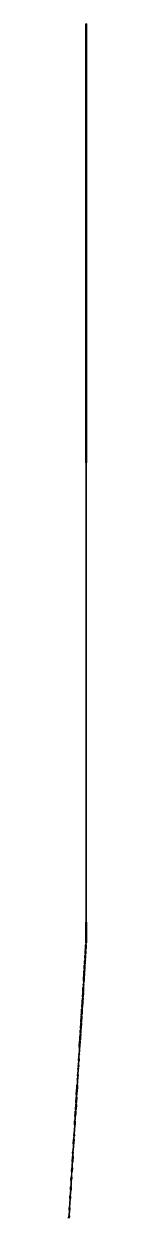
# Model space of a CAD drawing. Header units: metres. Extents: x 2 to 41.4, y 0.9 to 39.
# Drawn here: x 39.432 to 39.454, y 26.359 to 27.809 of the extents above; entities that cross this region are included whole.
import ezdxf

# ---------------------------------------------------------------- set-up
doc = ezdxf.new("R2010")
doc.units = ezdxf.units.M
doc.layers.add('BSA_MATERIAL_SECTION', color=7, linetype='Continuous')

msp = doc.modelspace()

# ---------------------------------------------------------------- linework, layer by layer
at = {"layer": 'BSA_MATERIAL_SECTION'}
for p, q in [((39.453, 27.2755), (39.453, 27.8089)), ((39.453, 27.8089), (39.4534, 27.8089)), ((39.4538, 27.8089), (39.4534, 27.8089)), ((39.4538, 27.8089), (39.4538, 27.2755)), ((39.453, 27.2755), (39.453, 26.7421)), ((39.4538, 26.7421), (39.4538, 27.2755)), ((39.453, 26.7421), (39.453, 26.7171)), ((39.453, 26.7421), (39.4534, 26.7421)), ((39.4534, 26.7421), (39.453, 26.7421)), ((39.4538, 26.7421), (39.4534, 26.7421)), ((39.4534, 26.7421), (39.4538, 26.7421)), ((39.4538, 26.7171), (39.4538, 26.7421)), ((39.453, 26.6921), (39.453, 26.7171)), ((39.4538, 26.7171), (39.4538, 26.6921)), ((39.4522, 26.6789), (39.4524, 26.6826)), ((39.4525, 26.6841), (39.4524, 26.6826)), ((39.4525, 26.6841), (39.4526, 26.6855)), ((39.4526, 26.6855), (39.4529, 26.6898)), ((39.453, 26.6921), (39.4529, 26.6898)), ((39.4532, 26.6826), (39.453, 26.6789)), ((39.4532, 26.6826), (39.4533, 26.6841)), ((39.4534, 26.6855), (39.4533, 26.6841)), ((39.4537, 26.6898), (39.4534, 26.6855)), ((39.4537, 26.6898), (39.4538, 26.6921)), ((39.4514, 26.6666), (39.4517, 26.6699)), ((39.4517, 26.6699), (39.4518, 26.6715)), ((39.4519, 26.6734), (39.4518, 26.6715)), ((39.4519, 26.6734), (39.452, 26.6749)), ((39.452, 26.6749), (39.4521, 26.6767)), ((39.4522, 26.6789), (39.4521, 26.6767)), ((39.4525, 26.6699), (39.4522, 26.6666)), ((39.4526, 26.6715), (39.4525, 26.6699)), ((39.4526, 26.6715), (39.4527, 26.6734)), ((39.4528, 26.6749), (39.4527, 26.6734)), ((39.4529, 26.6767), (39.4528, 26.6749)), ((39.4529, 26.6767), (39.453, 26.6789)), ((39.4506, 26.6526), (39.4507, 26.6548)), ((39.4508, 26.6558), (39.4507, 26.6548)), ((39.4508, 26.657), (39.451, 26.6594)), ((39.4508, 26.6558), (39.4508, 26.657)), ((39.4511, 26.6605), (39.451, 26.6594)), ((39.4511, 26.6605), (39.4513, 26.665)), ((39.4514, 26.6655), (39.4513, 26.665)), ((39.4514, 26.6666), (39.4514, 26.6658)), ((39.4514, 26.6658), (39.4514, 26.6655)), ((39.4515, 26.6548), (39.4514, 26.6526)), ((39.4515, 26.6548), (39.4516, 26.6558)), ((39.4518, 26.6594), (39.4516, 26.657)), ((39.4516, 26.657), (39.4516, 26.6558)), ((39.4518, 26.6594), (39.4519, 26.6605)), ((39.4521, 26.665), (39.4519, 26.6605)), ((39.4521, 26.665), (39.4522, 26.6655)), ((39.4522, 26.6658), (39.4522, 26.6666)), ((39.4522, 26.6655), (39.4522, 26.6658)), ((39.4498, 26.6408), (39.4497, 26.6384)), ((39.4498, 26.6411), (39.4499, 26.6414)), ((39.4498, 26.6408), (39.4498, 26.6411)), ((39.4501, 26.6446), (39.4499, 26.6414)), ((39.4501, 26.6455), (39.4504, 26.65)), ((39.4501, 26.6455), (39.4501, 26.6451)), ((39.4501, 26.6451), (39.4501, 26.6446)), ((39.4504, 26.65), (39.4505, 26.652)), ((39.4506, 26.6526), (39.4505, 26.652)), ((39.4505, 26.6384), (39.4506, 26.6408)), ((39.4507, 26.6414), (39.4506, 26.6411)), ((39.4506, 26.6411), (39.4506, 26.6408)), ((39.4507, 26.6414), (39.4509, 26.6446)), ((39.4512, 26.65), (39.4509, 26.6455)), ((39.4509, 26.6451), (39.4509, 26.6455)), ((39.4509, 26.6446), (39.4509, 26.6451)), ((39.4513, 26.652), (39.4512, 26.65)), ((39.4513, 26.652), (39.4514, 26.6526)), ((39.4486, 26.6208), (39.4489, 26.625)), ((39.4489, 26.6265), (39.4493, 26.6316)), ((39.4489, 26.6265), (39.4489, 26.626)), ((39.4489, 26.626), (39.4489, 26.625)), ((39.4493, 26.6328), (39.4496, 26.6378)), ((39.4493, 26.6328), (39.4493, 26.6316)), ((39.4497, 26.625), (39.4494, 26.6208)), ((39.4497, 26.6384), (39.4496, 26.6378)), ((39.4501, 26.6316), (39.4497, 26.6265)), ((39.4497, 26.626), (39.4497, 26.6265)), ((39.4497, 26.625), (39.4497, 26.626)), ((39.4504, 26.6378), (39.4501, 26.6328)), ((39.4501, 26.6316), (39.4501, 26.6328)), ((39.4504, 26.6378), (39.4505, 26.6384)), ((39.4477, 26.6065), (39.448, 26.6117)), ((39.4481, 26.6124), (39.448, 26.6117)), ((39.4482, 26.6138), (39.4481, 26.6132)), ((39.4481, 26.6132), (39.4481, 26.6129)), ((39.4481, 26.6129), (39.4481, 26.6124)), ((39.4482, 26.6138), (39.4486, 26.6204)), ((39.4488, 26.6117), (39.4485, 26.6065)), ((39.4486, 26.6208), (39.4486, 26.6204)), ((39.4488, 26.6117), (39.4489, 26.6124)), ((39.4489, 26.6132), (39.449, 26.6138)), ((39.4489, 26.6129), (39.4489, 26.6132)), ((39.4489, 26.6124), (39.4489, 26.6129)), ((39.4494, 26.6204), (39.449, 26.6138)), ((39.4494, 26.6204), (39.4494, 26.6208)), ((39.4465, 26.5879), (39.447, 26.5951)), ((39.447, 26.596), (39.4472, 26.5983)), ((39.447, 26.596), (39.447, 26.5951)), ((39.4472, 26.5987), (39.4473, 26.5999)), ((39.4472, 26.5987), (39.4472, 26.5983)), ((39.4473, 26.5999), (39.4475, 26.6034)), ((39.4478, 26.5951), (39.4473, 26.5879)), ((39.4476, 26.6048), (39.4475, 26.6034)), ((39.4476, 26.6048), (39.4477, 26.6065)), ((39.448, 26.5983), (39.4478, 26.596)), ((39.4478, 26.5951), (39.4478, 26.596)), ((39.4481, 26.5999), (39.448, 26.5987)), ((39.448, 26.5983), (39.448, 26.5987)), ((39.4483, 26.6034), (39.4481, 26.5999)), ((39.4483, 26.6034), (39.4484, 26.6048)), ((39.4485, 26.6065), (39.4484, 26.6048)), ((39.4459, 26.5769), (39.4461, 26.5813)), ((39.4462, 26.5821), (39.4461, 26.5813)), ((39.4462, 26.5826), (39.4464, 26.5861)), ((39.4462, 26.5826), (39.4462, 26.5821)), ((39.4465, 26.5867), (39.4464, 26.5861)), ((39.4465, 26.5879), (39.4465, 26.5867)), ((39.4469, 26.5813), (39.4467, 26.5769)), ((39.4469, 26.5813), (39.447, 26.5821)), ((39.4472, 26.5861), (39.447, 26.5826)), ((39.447, 26.5821), (39.447, 26.5826)), ((39.4472, 26.5861), (39.4473, 26.5867)), ((39.4473, 26.5867), (39.4473, 26.5879)), ((39.4451, 26.5655), (39.4452, 26.5667)), ((39.4452, 26.5667), (39.4456, 26.5728)), ((39.4457, 26.5742), (39.4456, 26.5736)), ((39.4456, 26.5736), (39.4456, 26.5731)), ((39.4456, 26.5731), (39.4456, 26.5728)), ((39.4457, 26.5742), (39.4459, 26.5769)), ((39.446, 26.5667), (39.4459, 26.5655)), ((39.4464, 26.5728), (39.446, 26.5667)), ((39.4464, 26.5736), (39.4465, 26.5742)), ((39.4464, 26.5731), (39.4464, 26.5736)), ((39.4464, 26.5728), (39.4464, 26.5731)), ((39.4467, 26.5769), (39.4465, 26.5742)), ((39.4444, 26.5543), (39.4442, 26.551)), ((39.4446, 26.5562), (39.4444, 26.5545)), ((39.4444, 26.5543), (39.4444, 26.5545)), ((39.4449, 26.562), (39.4446, 26.5565)), ((39.4446, 26.5562), (39.4446, 26.5565)), ((39.4451, 26.5645), (39.4449, 26.5622)), ((39.4449, 26.5621), (39.4449, 26.5622)), ((39.4449, 26.562), (39.4449, 26.5621)), ((39.445, 26.551), (39.4452, 26.5543)), ((39.4451, 26.5655), (39.4451, 26.5645)), ((39.4452, 26.5545), (39.4454, 26.5562)), ((39.4452, 26.5545), (39.4452, 26.5543)), ((39.4454, 26.5565), (39.4457, 26.562)), ((39.4454, 26.5565), (39.4454, 26.5562)), ((39.4457, 26.5622), (39.4459, 26.5645)), ((39.4457, 26.5622), (39.4457, 26.5621)), ((39.4457, 26.5621), (39.4457, 26.562)), ((39.4459, 26.5645), (39.4459, 26.5655)), ((39.4435, 26.5386), (39.443, 26.5317)), ((39.4437, 26.5418), (39.4435, 26.5396)), ((39.4435, 26.5386), (39.4435, 26.5396)), ((39.4438, 26.5439), (39.4437, 26.543)), ((39.4437, 26.5418), (39.4437, 26.543)), ((39.4439, 26.5453), (39.4438, 26.5439)), ((39.4438, 26.5317), (39.4443, 26.5386)), ((39.4441, 26.5493), (39.4439, 26.5453)), ((39.4441, 26.5493), (39.4442, 26.5501)), ((39.4442, 26.5501), (39.4442, 26.551)), ((39.4443, 26.5396), (39.4445, 26.5418)), ((39.4443, 26.5396), (39.4443, 26.5386)), ((39.4445, 26.543), (39.4446, 26.5439)), ((39.4445, 26.543), (39.4445, 26.5418)), ((39.4446, 26.5439), (39.4447, 26.5453)), ((39.4447, 26.5453), (39.4449, 26.5493)), ((39.445, 26.5501), (39.4449, 26.5493)), ((39.445, 26.551), (39.445, 26.5501)), ((39.4424, 26.5225), (39.4425, 26.5226)), ((39.4424, 26.5224), (39.4424, 26.5225)), ((39.4427, 26.5265), (39.4425, 26.5226)), ((39.4428, 26.5281), (39.4427, 26.5269)), ((39.4427, 26.5265), (39.4427, 26.5269)), ((39.443, 26.5306), (39.4428, 26.5281)), ((39.443, 26.5306), (39.443, 26.5317)), ((39.4433, 26.5226), (39.4432, 26.5225)), ((39.4432, 26.5225), (39.4432, 26.5224)), ((39.4433, 26.5226), (39.4435, 26.5265)), ((39.4435, 26.5269), (39.4436, 26.5281)), ((39.4435, 26.5269), (39.4435, 26.5265)), ((39.4436, 26.5281), (39.4438, 26.5306)), ((39.4438, 26.5317), (39.4438, 26.5306)), ((39.4415, 26.5075), (39.4419, 26.514)), ((39.442, 26.5146), (39.4419, 26.5144)), ((39.4419, 26.5144), (39.4419, 26.5141)), ((39.4419, 26.5141), (39.4419, 26.514)), ((39.442, 26.5149), (39.4423, 26.5193)), ((39.442, 26.5149), (39.442, 26.5146)), ((39.4424, 26.5224), (39.4423, 26.5193)), ((39.4427, 26.514), (39.4423, 26.5075)), ((39.4427, 26.5144), (39.4428, 26.5146)), ((39.4427, 26.5141), (39.4427, 26.5144)), ((39.4427, 26.514), (39.4427, 26.5141)), ((39.4431, 26.5193), (39.4428, 26.5149)), ((39.4428, 26.5146), (39.4428, 26.5149)), ((39.4431, 26.5193), (39.4432, 26.5224)), ((39.4404, 26.4891), (39.4408, 26.4962)), ((39.4409, 26.498), (39.4408, 26.4962)), ((39.4409, 26.498), (39.4411, 26.5007)), ((39.4411, 26.5007), (39.4412, 26.5027)), ((39.4412, 26.5027), (39.4413, 26.5047)), ((39.4416, 26.4955), (39.4412, 26.4898)), ((39.4415, 26.5069), (39.4413, 26.5047)), ((39.4415, 26.5075), (39.4415, 26.5069)), ((39.4416, 26.4955), (39.4417, 26.498)), ((39.4419, 26.5007), (39.4417, 26.498)), ((39.442, 26.5027), (39.4419, 26.5007)), ((39.4421, 26.5047), (39.442, 26.5027)), ((39.4421, 26.5047), (39.4423, 26.5069)), ((39.4423, 26.5069), (39.4423, 26.5075)), ((39.4397, 26.479), (39.4395, 26.4754)), ((39.4399, 26.4813), (39.4397, 26.479)), ((39.4399, 26.4813), (39.4401, 26.4853)), ((39.4401, 26.4853), (39.4403, 26.4874)), ((39.4404, 26.4891), (39.4403, 26.4874)), ((39.4403, 26.4754), (39.4405, 26.479)), ((39.4405, 26.479), (39.4407, 26.4813)), ((39.4409, 26.4853), (39.4407, 26.4813)), ((39.4411, 26.4874), (39.4409, 26.4853)), ((39.4411, 26.4874), (39.4412, 26.4898)), ((39.4388, 26.4646), (39.4386, 26.4608)), ((39.4392, 26.4709), (39.4388, 26.4646)), ((39.4392, 26.4709), (39.4394, 26.4732)), ((39.4394, 26.4732), (39.4395, 26.4754)), ((39.4394, 26.4608), (39.4396, 26.4646)), ((39.4396, 26.4646), (39.44, 26.4709)), ((39.4402, 26.4732), (39.44, 26.4709)), ((39.4403, 26.4754), (39.4402, 26.4732)), ((39.4378, 26.4479), (39.4381, 26.4534)), ((39.4383, 26.4553), (39.4381, 26.4534)), ((39.4384, 26.4577), (39.4383, 26.4553)), ((39.4384, 26.4577), (39.4385, 26.4594)), ((39.4386, 26.4608), (39.4385, 26.4594)), ((39.4389, 26.4534), (39.4386, 26.4479)), ((39.4389, 26.4534), (39.4391, 26.4553)), ((39.4391, 26.4553), (39.4392, 26.4577)), ((39.4393, 26.4594), (39.4392, 26.4577)), ((39.4393, 26.4594), (39.4394, 26.4608)), ((39.4371, 26.4366), (39.4368, 26.4326)), ((39.4376, 26.4447), (39.4371, 26.4376)), ((39.4371, 26.437), (39.4371, 26.4376)), ((39.4371, 26.4366), (39.4371, 26.437)), ((39.4378, 26.4479), (39.4376, 26.4447)), ((39.4376, 26.4326), (39.4379, 26.4366)), ((39.4379, 26.4376), (39.4384, 26.4447)), ((39.4379, 26.4376), (39.4379, 26.437)), ((39.4379, 26.437), (39.4379, 26.4366)), ((39.4384, 26.4447), (39.4386, 26.4479)), ((39.4361, 26.4215), (39.436, 26.4186)), ((39.4362, 26.4228), (39.4361, 26.4215)), ((39.4364, 26.4261), (39.4362, 26.4228)), ((39.4364, 26.4261), (39.4368, 26.4326)), ((39.4368, 26.4186), (39.4369, 26.4215)), ((39.4369, 26.4215), (39.437, 26.4228)), ((39.437, 26.4228), (39.4372, 26.4261)), ((39.4376, 26.4326), (39.4372, 26.4261)), ((39.435, 26.4037), (39.4353, 26.4075)), ((39.4355, 26.4111), (39.4353, 26.4075)), ((39.4357, 26.4144), (39.4355, 26.4111)), ((39.4357, 26.4144), (39.436, 26.4186)), ((39.4361, 26.4075), (39.4358, 26.4037)), ((39.4361, 26.4075), (39.4363, 26.4111)), ((39.4363, 26.4111), (39.4365, 26.4144)), ((39.4368, 26.4186), (39.4365, 26.4144)), ((39.4343, 26.3919), (39.4338, 26.3844)), ((39.4343, 26.3919), (39.4345, 26.3957)), ((39.4347, 26.3985), (39.4345, 26.3957)), ((39.4346, 26.3844), (39.4351, 26.3919)), ((39.435, 26.4037), (39.4347, 26.3985)), ((39.4353, 26.3957), (39.4351, 26.3919)), ((39.4353, 26.3957), (39.4355, 26.3985)), ((39.4355, 26.3985), (39.4358, 26.4037)), ((39.4336, 26.3813), (39.4329, 26.37)), ((39.4336, 26.3813), (39.4337, 26.383)), ((39.4337, 26.383), (39.4338, 26.3844)), ((39.4337, 26.37), (39.4344, 26.3813)), ((39.4345, 26.383), (39.4344, 26.3813)), ((39.4346, 26.3844), (39.4345, 26.383)), ((39.4328, 26.3675), (39.4323, 26.3602)), ((39.4328, 26.3675), (39.4329, 26.37)), ((39.4331, 26.3602), (39.4336, 26.3675)), ((39.4337, 26.37), (39.4336, 26.3675)), ((39.4321, 26.3574), (39.4323, 26.3602)), ((39.4331, 26.3602), (39.4329, 26.3574))]:
    msp.add_line(p, q, dxfattribs=at)

doc.saveas('drawing.dxf')
